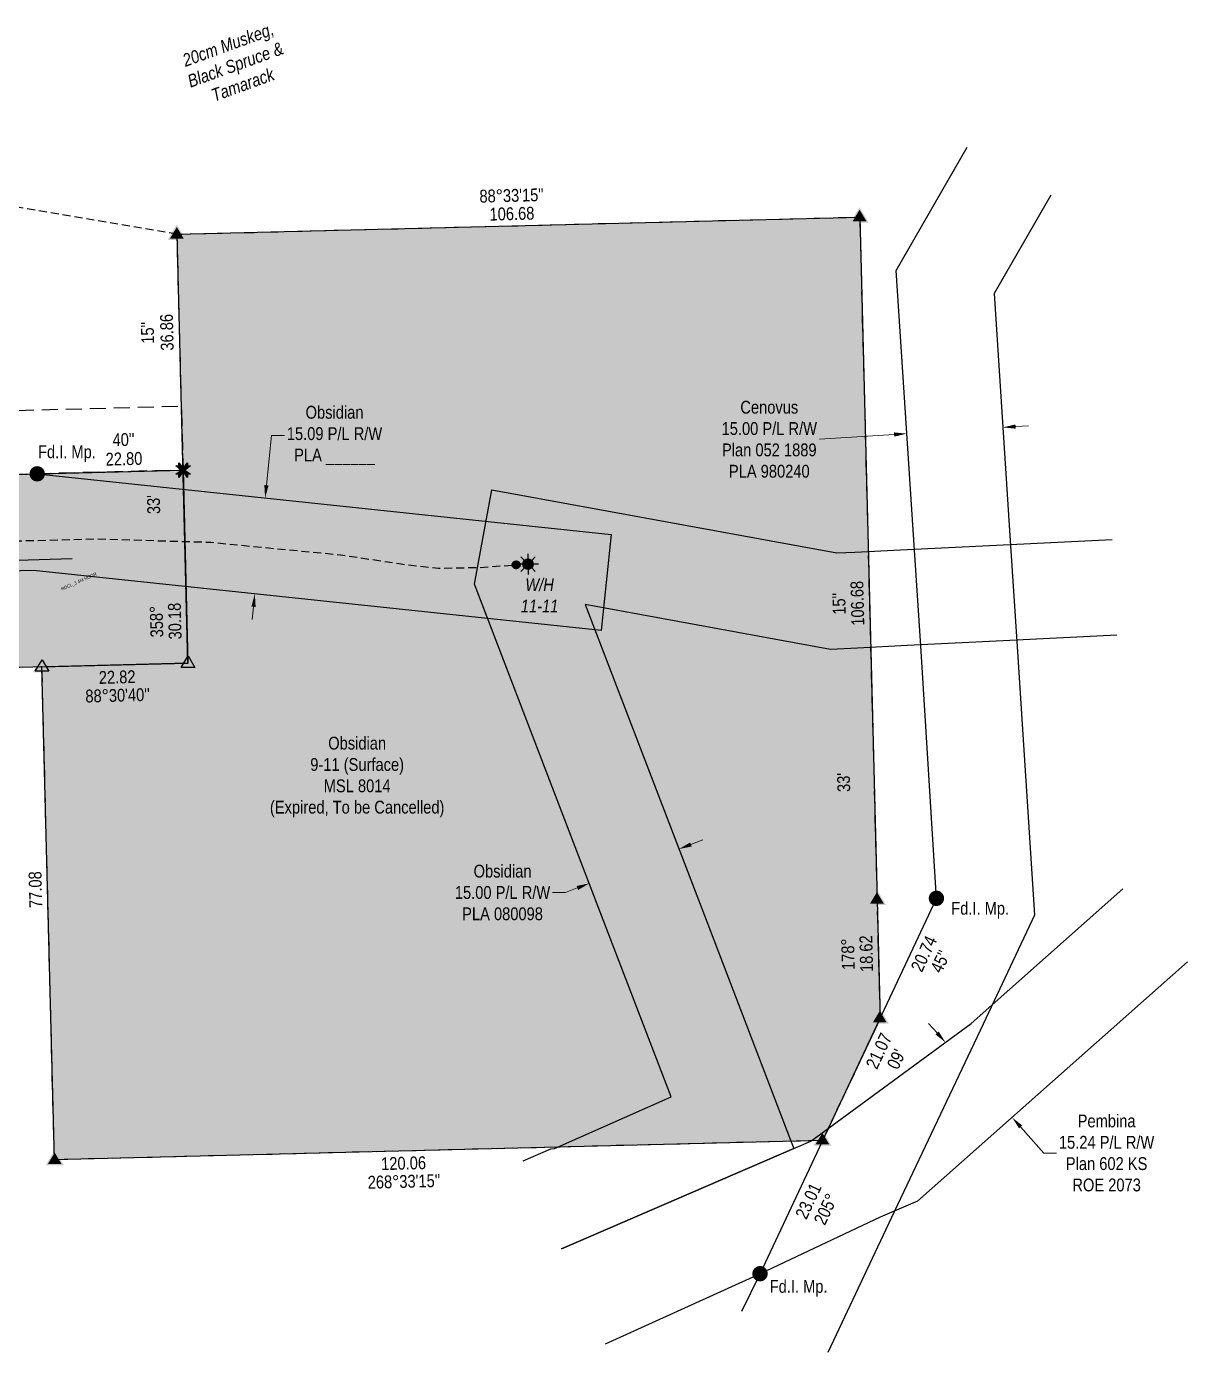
# Model space of a CAD drawing. Extents: x 615946 to 620082, y 5887661 to 5890671.
# Drawn here: x 617751 to 618657, y 5887733 to 5888769 of the extents above; entities that cross this region are included whole.
import ezdxf
from ezdxf.enums import TextEntityAlignment as Align

# ---------------------------------------------------------------- set-up
doc = ezdxf.new("R2010")
doc.units = 0
doc.header["$LTSCALE"] = 5
doc.header["$PDMODE"] = 34
doc.header["$PDSIZE"] = 0.03
for name, pattern in [('foc-ACCESSROAD', [3.75, 2.5, -1.25]), ('foc-FLOWLINE', [3.75, 2.5, -1.25]), ('foc-TIELINE', [1.875, 1.25, -0.625]), ('UG_PIPE', [1.875, 1.25, -0.625])]:
    doc.linetypes.add(name, pattern=pattern)
doc.layers.get('Defpoints').update_dxf_attribs({"color": 9})
for name, color, linetype in [('AS-PIPE-UG', 44, 'UG_PIPE'), ('AS-POWER', 104, 'foc-POWER'), ('AS-ROADS', 254, 'Continuous'), ('AS-SYMBOL', 7, 'Continuous'), ('C-RW', 13, 'Continuous'), ('C-WS', 13, 'foc-ACCESSROAD'), ('C-WS-S', 8, 'Continuous'), ('F-EZE', 190, 'foc-FLOWLINE'), ('F-RW', 190, 'Continuous'), ('L-BD', 7, 'Continuous'), ('L-MON', 1, 'Continuous'), ('L-TIE', 7, 'foc-TIELINE'), ('P-PROPOSED', 10, 'Continuous'), ('P-PROPOSED-H', 21, 'Continuous'), ('T-BUSH-T', 110, 'Continuous')]:
    doc.layers.add(name, color=color, linetype=linetype)
for name, color, linetype, lineweight in [('C-RW-T', 13, 'Continuous', 9), ('C-WS-T', 13, 'Continuous', 9), ('F-RW-T', 190, 'Continuous', 9)]:
    doc.layers.add(name, color=color, linetype=linetype, lineweight=lineweight)
doc.styles.add('80CG', font='ARIALN.TTF', dxfattribs={"height": 10})
doc.styles.add('80L', font='ARIALN.TTF', dxfattribs={"height": 10})
doc.styles.add('80LS', font='ARIALNI.TTF', dxfattribs={"height": 10})
doc.styles.add('DESCRIPTION', font='ARIALN.TTF', dxfattribs={"height": 2.5})
doc.styles.add('foc-LtypeFont', font='ARIALN.TTF', dxfattribs={"height": 7.35})
doc.styles.get("Standard").update_dxf_attribs({"font": 'ARIALN.TTF'})
doc.linetypes.add('foc-POWER', pattern='A,6,-1,["P",foc-LtypeFont,S=0.2,R=0,X=-0.625,Y=-0.75],-1.24,4', length=12.24)
doc.dimstyles.new('Compass 5 000', dxfattribs={"dimscale": 5, "dimtxt": 9, "dimasz": 2, "dimexe": 0.2, "dimexo": 0.0625, "dimgap": 0.5, "dimtad": 0, "dimtih": 1, "dimtoh": 1, "dimzin": 0, "dimdsep": 46, "dimtxsty": '80CG', "dimcen": 0.1, "dimse1": 1, "dimse2": 1, "dimclrd": 256, "dimclrt": 256, "dimaunit": 1, "dimadec": 4, "dimazin": 0, "dimtfac": 0.06, "dimtofl": 0, "dimtmove": 0, "dimatfit": 1, "dimfxl": 0.2, "dimtolj": 1, "dimtzin": 0, "dimlwd": -1, "dimarcsym": 0})

# ---------------------------------------------------------------- blocks, each defined once
blk = doc.blocks.new('GAS')
h = blk.add_hatch(color=255)
h.dxf.hatch_style = 1
edge = h.paths.add_edge_path()
edge.add_arc((0, 0), 0.9, 0, 360)
for p, q in [((-0.81, 0), (-1.62, 0)), ((-0.57, 0.57), (-1.14, 1.14)), ((0, 0.81), (0, 1.62)), ((0.57, 0.57), (1.14, 1.14)), ((1.62, 0), (0.81, 0)), ((-0.57, -0.57), (-1.14, -1.14)), ((0, -0.81), (0, -1.62)), ((1.14, -1.14), (0.57, -0.57))]:
    blk.add_line(p, q)
blk.add_circle((0, 0), 0.8)
blk = doc.blocks.new('RISER')
h = blk.add_hatch(color=255)
h.dxf.hatch_style = 1
edge = h.paths.add_edge_path()
edge.add_arc((0, 0), 0.7, 0, 360)
blk.add_hatch(color=13).paths.add_polyline_path([(0.58, -0.15), (-0.58, -0.15, 0.774597)])
at = {"color": 13}
blk.add_line((-0.58, -0.15), (0.58, -0.15), dxfattribs=at)
blk.add_circle((0, 0), 0.6, dxfattribs=at)
blk = doc.blocks.new('*D484')
at = {"layer": 'C-RW-T', "transparency": 16777216}
for p, q in [((618269.7, 5888130.1), (618279, 5888133.7)), ((618171.7, 5888092.5), (618161.7, 5888092.5)), ((618181, 5888096.1), (618171.7, 5888092.5))]:
    blk.add_line(p, q, dxfattribs=at)
for points in [[(618269.1, 5888131.6), (618270.3, 5888128.5), (618260.4, 5888126.5)], [(618180.4, 5888097.6), (618181.6, 5888094.5), (618190.4, 5888099.7)]]:
    blk.add_solid(points, dxfattribs=at)
at = {"layer": 'Defpoints', "color": 0, "transparency": 16777216}
for p in [(618247.4, 5888160.2), (618177.4, 5888133.4), (618190.4, 5888099.7)]:
    blk.add_point(p, dxfattribs=at)
at = {"layer": 'C-RW-T', "transparency": 16777216, "insert": (618122.6, 5888092.5), "char_height": 10, "attachment_point": 5, "style": '80CG'}
blk.add_mtext('\\A1;Obsidian\\P15.00 P/L R/W\\PPLA 080098', dxfattribs=at)
blk = doc.blocks.new('*D485')
at = {"layer": 'Defpoints', "color": 0, "transparency": 16777216}
for p in [(618512.9, 5888462), (618437.9, 5888457.1), (618438.3, 5888451)]:
    blk.add_point(p, dxfattribs=at)
at = {"layer": 'F-RW-T', "transparency": 16777216}
for p, q in [((618428.3, 5888450.4), (618370, 5888446.6)), ((618523.3, 5888456.6), (618533.2, 5888457.2))]:
    blk.add_line(p, q, dxfattribs=at)
for points in [[(618428.2, 5888452), (618428.5, 5888448.7), (618438.3, 5888451)], [(618523.1, 5888458.2), (618523.4, 5888454.9), (618513.3, 5888455.9)]]:
    blk.add_solid(points, dxfattribs=at)
at = {"layer": 'F-RW-T', "transparency": 16777216, "insert": (618330.9, 5888446.6), "char_height": 10, "attachment_point": 5, "style": '80CG'}
blk.add_mtext('\\A1;Cenovus\\P15.00 P/L R/W\\PPlan 052 1889\\PPLA 980240', dxfattribs=at)
blk = doc.blocks.new('*D486')
at = {"layer": 'Defpoints', "color": 0, "transparency": 16777216}
for p in [(618470.8, 5887977.2), (618520.5, 5887916.8), (618522.7, 5887918.8)]:
    blk.add_point(p, dxfattribs=at)
at = {"layer": 'F-RW-T', "transparency": 16777216}
for p, q in [((618462, 5887982.8), (618455.3, 5887990.2)), ((618527.1, 5887909.4), (618545.2, 5887889)), ((618545.2, 5887889), (618555.2, 5887889))]:
    blk.add_line(p, q, dxfattribs=at)
for points in [[(618463.2, 5887983.9), (618460.7, 5887981.7), (618468.6, 5887975.3)], [(618528.4, 5887910.5), (618525.9, 5887908.3), (618520.5, 5887916.8)]]:
    blk.add_solid(points, dxfattribs=at)
at = {"layer": 'F-RW-T', "transparency": 16777216, "insert": (618594.3, 5887889), "char_height": 10, "attachment_point": 5, "style": '80CG'}
blk.add_mtext('\\A1;Pembina\\P15.24 P/L R/W\\PPlan 602 KS\\PROE 2073', dxfattribs=at)
blk = doc.blocks.new('TEMP')
h = blk.add_hatch(color=255)
h.dxf.hatch_style = 1
h.paths.add_polyline_path([(0, 0.25), (-0.67, 1.15), (-0.67, 0.67), (-1.15, 0.67), (-0.25, 0), (-1.15, -0.67), (-0.67, -0.67), (-0.67, -1.15), (0, -0.25), (0.67, -1.15), (0.67, -0.67), (1.15, -0.67), (0.25, 0), (1.15, 0.67), (0.67, 0.67), (0.67, 1.15)])
h.paths.add_polyline_path([(0.57, 0.85), (0.57, 0.57), (0.85, 0.57), (0.08, 0), (0.85, -0.57), (0.57, -0.57), (0.57, -0.85), (0, -0.08), (-0.57, -0.85), (-0.57, -0.57), (-0.85, -0.57), (-0.08, 0), (-0.85, 0.57), (-0.57, 0.57), (-0.57, 0.85), (0, 0.08)], flags=16)
h = blk.add_hatch(color=1)
h.dxf.hatch_style = 1
h.paths.add_polyline_path([(0, 0.08), (-0.57, 0.85), (-0.57, 0.57), (-0.85, 0.57), (-0.08, 0), (-0.85, -0.57), (-0.57, -0.57), (-0.57, -0.85), (0, -0.08), (0.57, -0.85), (0.57, -0.57), (0.85, -0.57), (0.08, 0), (0.85, 0.57), (0.57, 0.57), (0.57, 0.85)])
at = {"color": 1}
for p, q in [((-0.08, 0), (0.08, 0)), ((0, 0.08), (0, -0.08))]:
    blk.add_line(p, q, dxfattribs=at)
at = {"color": 255, "flags": 128}
blk.add_lwpolyline([(-0.25, 0), (-1.15, 0.67), (-0.67, 0.67), (-0.67, 1.15), (0, 0.25), (0.67, 1.15), (0.67, 0.67), (1.15, 0.67), (0.25, 0), (1.15, -0.67), (0.67, -0.67), (0.67, -1.15), (0, -0.25), (-0.67, -1.15), (-0.67, -0.67), (-1.15, -0.67)], close=True, dxfattribs=at)
at = {"color": 1, "flags": 128}
blk.add_lwpolyline([(-0.08, 0), (-0.85, 0.57), (-0.57, 0.57), (-0.57, 0.85), (0, 0.08), (0.57, 0.85), (0.57, 0.57), (0.85, 0.57), (0.08, 0), (0.85, -0.57), (0.57, -0.57), (0.57, -0.85), (0, -0.08), (-0.57, -0.85), (-0.57, -0.57), (-0.85, -0.57)], close=True, dxfattribs=at)
blk = doc.blocks.new('fdia')
at = {"color": 255, "const_width": 1}
blk.add_lwpolyline([(-0.5, 0, 1), (0.5, 0, 1)], format="xyb", close=True, dxfattribs=at)
blk = doc.blocks.new('Fdiaa')
blk.add_blockref('fdia', (0, 0))
blk = doc.blocks.new('fdib')
at = {"color": 1, "const_width": 1.6}
blk.add_lwpolyline([(-0.4, 0, 1), (0.4, 0, 1)], format="xyb", close=True, dxfattribs=at)
at = {"color": 1}
blk.add_circle((0, 0), 0.8, dxfattribs=at)
blk = doc.blocks.new('Fdibb')
blk.add_blockref('fdib', (0, 0))
blk = doc.blocks.new('fdicc')
for name in ['Fdibb', 'Fdiaa']:
    blk.add_blockref(name, (0, 0))
blk = doc.blocks.new('FDI')
blk.add_blockref('fdicc', (0, 0))
blk = doc.blocks.new('STRIA')
blk.add_hatch(color=255).paths.add_polyline_path([(-0.04, 1.52), (-1.47, -0.87), (1.39, -0.87)])
blk = doc.blocks.new('STRIAA')
blk.add_blockref('STRIA', (0, 0))
blk = doc.blocks.new('STRIB')
at = {"color": 1}
blk.add_solid([(-1.12, -0.67), (-0.04, 1.13), (1.04, -0.67)], dxfattribs=at)
blk = doc.blocks.new('STRIBB')
blk.add_blockref('STRIB', (0, 0))
blk = doc.blocks.new('STRICC')
for name in ['STRIAA', 'STRIBB']:
    blk.add_blockref(name, (0, 0))
blk = doc.blocks.new('fdspike')
blk.add_blockref('STRICC', (0, 0))
blk = doc.blocks.new('TRIA')
blk.add_hatch(color=255).paths.add_polyline_path([(-0.04, 1.52), (-1.47, -0.87), (1.39, -0.87)])
blk = doc.blocks.new('TRIAA')
blk.add_blockref('TRIA', (0, 0))
blk = doc.blocks.new('TRIB')
at = {"color": 1}
blk.add_lwpolyline([(-1.12, -0.67), (-0.04, 1.13), (1.04, -0.67)], close=True, dxfattribs=at)
blk = doc.blocks.new('TRIBB')
blk.add_blockref('TRIB', (0, 0))
blk = doc.blocks.new('TRICC')
for name in ['TRIAA', 'TRIBB']:
    blk.add_blockref(name, (0, 0))
blk = doc.blocks.new('plspike')
blk.add_blockref('TRICC', (0, 0))
blk = doc.blocks.new('*D493')
at = {"layer": 'C-RW-T', "transparency": 16777216}
for p, q in [((617938.2, 5888410.7), (617942.3, 5888449.6)), ((617942.3, 5888449.6), (617952.3, 5888449.6)), ((617928.2, 5888315.8), (617927.1, 5888305.9))]:
    blk.add_line(p, q, dxfattribs=at)
for points in [[(617936.6, 5888410.9), (617939.9, 5888410.5), (617937.2, 5888400.8)], [(617926.5, 5888316), (617929.8, 5888315.6), (617929.2, 5888325.8)]]:
    blk.add_solid(points, dxfattribs=at)
at = {"layer": 'Defpoints', "color": 0, "transparency": 16777216}
for p in [(617927.7, 5888401.8), (617937.2, 5888400.8), (617919.7, 5888326.8)]:
    blk.add_point(p, dxfattribs=at)
at = {"layer": 'C-RW-T', "transparency": 16777216, "insert": (617991.4, 5888449.6), "char_height": 10, "attachment_point": 5, "style": '80CG'}
blk.add_mtext('\\A1;Obsidian\\P15.09 P/L R/W\\PPLA ______', dxfattribs=at)

msp = doc.modelspace()

# ---------------------------------------------------------------- hatches: boundary and pattern name
at = {"layer": 'P-PROPOSED-H'}
h = msp.add_hatch(color=256, dxfattribs=at)
h.dxf.hatch_style = 1
h.paths.add_polyline_path([(618372.567, 5887898.824), (617772.667, 5887883.682), (617762.946, 5888268.825), (617876.967, 5888271.789), (617868.512, 5888606.773), (618401.551, 5888620.227), (618417.353, 5887994.16)])
h = msp.add_hatch(color=256, dxfattribs=at)
h.dxf.hatch_style = 1
h.paths.add_polyline_path([(617129.9, 5888252.371), (617274.059, 5888407.015), (617873.161, 5888422.587), (617876.967, 5888271.789)])

# ---------------------------------------------------------------- linework, layer by layer
at = {"layer": 'AS-PIPE-UG', "flags": 128}
msp.add_lwpolyline([(616017.519, 5888172.565), (616053.989, 5888214.875), (616067.064, 5888232.29), (616072.564, 5888245.545), (616089.964, 5888255.105), (616123.909, 5888266.035), (616139.404, 5888270.78), (616160.839, 5888277.135), (616199.009, 5888290.785), (616251.764, 5888303.445), (616292.904, 5888308.77), (616483.759, 5888327.255), (616751.734, 5888335.225), (616855.474, 5888339.805), (617188.579, 5888349.94), (617276.209, 5888353.11), (617554.179, 5888362.695), (617805.759, 5888368.78), (617894.814, 5888366.205), (617939.939, 5888361.75), (617996.054, 5888356.43), (618043.519, 5888349.205), (618072.484, 5888345.945), (618104.589, 5888346.525), (618133.279, 5888348.465)], dxfattribs=at)
at = {"layer": 'AS-POWER', "flags": 128}
msp.add_lwpolyline([(617207.976, 5888336.125), (617237.393, 5888336.888), (617786.629, 5888353.376)], dxfattribs=at)
at = {"layer": 'AS-ROADS', "const_width": 19.993, "flags": 128}
for points in [[(617045.555, 5888343.623), (617194.139, 5888313.825), (617308.194, 5888315.05), (617527.144, 5888322.175), (617778.499, 5888328.3), (617927.874, 5888334.095), (618008.609, 5888292.185), (618124.729, 5888260.545), (618178.204, 5888276.485), (618193.274, 5888326.98), (618172.559, 5888365.225), (618125.089, 5888377.645), (618051.269, 5888357.41), (617927.874, 5888334.095)], [(617778.499, 5888328.3), (617927.874, 5888334.095), (618051.269, 5888357.41)]]:
    msp.add_lwpolyline(points, dxfattribs=at)
at = {"layer": 'C-RW', "flags": 128}
msp.add_lwpolyline([(617201.979, 5888329.693), (617274.059, 5888407.015), (617759.219, 5888419.625), (618207.494, 5888372.115), (618199.545, 5888297.112), (617756.211, 5888344.098)], close=True, dxfattribs=at)
for points in [[(618138.758, 5887882.989), (618160.37, 5887892.325), (618163.086, 5887892.523), (618254.289, 5887932.887), (618197.352, 5888081.441), (618100.797, 5888333.356), (618114.288, 5888407.093), (618383.713, 5888357.795), (618397.59, 5888358.479), (618433.392, 5888360.275), (618508.398, 5888363.977), (618598.516, 5888368.418)], [(618602.208, 5888293.508), (618513.597, 5888289.153), (618438.601, 5888285.469), (618399.687, 5888283.556), (618378.639, 5888282.509), (618187.132, 5888317.555), (618276.88, 5888083.41), (618348.008, 5887897.828), (618350.032, 5887892.548), (618168.568, 5887814.13)]]:
    msp.add_lwpolyline(points, dxfattribs=at)
at = {"layer": 'C-WS', "flags": 128}
msp.add_lwpolyline([(618410.042, 5888283.817), (618417.353, 5887994.16), (618372.567, 5887898.824), (617772.667, 5887883.682), (617762.946, 5888268.822), (617129.9, 5888252.371), (617274.059, 5888407.015), (617873.161, 5888422.587), (617868.512, 5888606.773), (618401.551, 5888620.227), (618410.042, 5888283.817)], close=True, dxfattribs=at)
at = {"layer": 'F-EZE', "flags": 128}
msp.add_lwpolyline([(617400.408, 5888410.299), (617274.059, 5888407.015), (617321.826, 5888458.255), (617871.899, 5888472.553), (617873.161, 5888422.587), (617400.408, 5888410.299)], close=True, dxfattribs=at)
at = {"layer": 'F-RW', "flags": 128}
for points in [[(618309.562, 5887765.507), (618323.669, 5887794.735), (618461.429, 5888087.985), (618449.174, 5888285.172), (618444.265, 5888359.998), (618430.003, 5888578.448), (618485.318, 5888674.765)], [(618550.703, 5888637.215), (618506.483, 5888560.535), (618519.284, 5888363.4), (618524.185, 5888288.556), (618538.101, 5888074.78), (618497.857, 5887989.689), (618426.399, 5887838.618), (618376.531, 5887733.183)], [(618168.568, 5887814.13), (618350.032, 5887892.548), (618363.284, 5887898.275), (618488.464, 5887990.184), (618606.897, 5888095.338)], [(618657.447, 5888038.405), (618446.743, 5887851.411), (618417.611, 5887838.828), (618323.669, 5887794.735), (618202.656, 5887739.791)]]:
    msp.add_lwpolyline(points, dxfattribs=at)
at = {"layer": 'L-TIE'}
msp.add_line((617868.469, 5888606.76), (617515.854, 5888666.395), dxfattribs=at)
at = {"layer": 'P-PROPOSED', "transparency": 33554687, "flags": 128}
msp.add_lwpolyline([(617129.9, 5888252.371), (617274.059, 5888407.015), (617873.161, 5888422.587), (617876.967, 5888271.789)], close=True, dxfattribs=at)

# ---------------------------------------------------------------- block references
at = {"layer": 'AS-SYMBOL', "xscale": 4.99821265, "yscale": 4.99821265, "zscale": 4.99821265}
msp.add_blockref('RISER', (618133.239, 5888348.495), dxfattribs=at)
at = {"layer": 'C-WS-S', "xscale": 4.99821265, "yscale": 4.99821265, "zscale": 4.99821265}
msp.add_blockref('GAS', (618142.504, 5888349.095), dxfattribs=at)
at = {"layer": 'L-MON', "xscale": 4.99821265, "yscale": 4.99821265, "zscale": 4.99821265}
for name, p in [('fdspike', (618401.594, 5888620.24)), ('fdspike', (617868.469, 5888606.76)), ('TEMP', (617873.161, 5888422.587)), ('plspike', (617763.189, 5888268.79)), ('plspike', (617877.219, 5888271.755)), ('fdspike', (618415.139, 5888087.2)), ('fdspike', (618417.344, 5887994.395)), ('fdspike', (618372.579, 5887899.06)), ('fdspike', (617773.104, 5887883.665))]:
    msp.add_blockref(name, p, dxfattribs=at)

# ---------------------------------------------------------------- texts
at = {"layer": 'AS-ROADS', "style": 'DESCRIPTION'}
msp.add_text('RDCL_3 4M HGGR', height=2.5, rotation=23.999999, dxfattribs=at).set_placement((617778.499, 5888328.3))
at = {"layer": 'C-WS-T', "char_height": 10, "attachment_point": 5, "style": '80CG'}
for s, insert, width in [('\\A1;{\\fArial Narrow|b0|i1|c0|p34;W/H 11-11}', (618151.546, 5888324.667), 22.73302), ('\\A1;Obsidian\\P9-11 (Surface)\\PMSL 8014\\P(Expired, To be Cancelled)', (618009.074, 5888182.716), 135.66617)]:
    msp.add_mtext(s, dxfattribs=dict(at, insert=insert, width=width))
at = {"layer": 'L-BD'}
for s, p in [('88°33\'15"', (618129.58, 5888637.112)), ('106.68', (618129.939, 5888622.871))]:
    msp.add_text(s, height=9.9964, rotation=1.4458, dxfattribs=at).set_placement(p, align=Align.MIDDLE_CENTER)
at = {"layer": 'L-BD', "style": '80L'}
for s, height, rotation, p in [('36.86', 9.9964, 91.4458, (617860.445, 5888530.192)), ("15''", 9.9964, 91.4458, (617845.455, 5888529.814)), ("40''", 9.9964, 1.4889, (617826.629, 5888446.377)), ('22.80', 9.9964, 1.4889, (617827.019, 5888431.387)), ("33'", 9.9964, 91.4458, (617850.092, 5888395.632)), ("15''", 9.9964, 91.4458, (618385.428, 5888318.096)), ('106.68', 9.9964, 91.4458, (618399.668, 5888318.455)), ('358°', 9.9964, 91.4458, (617852.4, 5888304.188)), ('30.18', 9.9964, 91.4458, (617866.64, 5888304.547)), ('22.82', 9.9964, 1.4904, (617821.656, 5888260.851)), ("88°30'40''", 9.9964, 1.4904, (617822.026, 5888246.611)), ("33'", 9.9964, 91.4458, (618388.95, 5888178.548)), ('77.08', 9.9964, 91.4458, (617757.838, 5888094.798)), ('18.62', 9.9964, 91.4458, (618406.577, 5888044.72)), ('20.74', 9.9964, 64.8373, (618451.583, 5888044.691)), ('178°', 9.9964, 91.4458, (618392.337, 5888044.361)), ("45''", 9.9964, 64.8373, (618464.476, 5888038.634)), ('21.07', 9.9964, 64.8373, (618416.458, 5887968.746)), ("09'", 9.9964, 64.8373, (618430.03, 5887962.37)), ('120.06', 9.9964, 1.4458, (618045.318, 5887881.064)), ("268°33'15''", 9.99643, 1.4458, (618045.678, 5887866.824)), ('23.01', 9.9964, 64.8373, (618361.423, 5887851.592)), ('205°', 9.9964, 64.8373, (618374.995, 5887845.217))]:
    msp.add_text(s, height=height, rotation=rotation, dxfattribs=at).set_placement(p, align=Align.MIDDLE)
at = {"layer": 'T-BUSH-T', "insert": (617906.61, 5888759.66), "char_height": 9.99643, "width": 78.21664, "attachment_point": 2, "rotation": 20, "style": '80LS'}
msp.add_mtext('20cm Muskeg, Black Spruce & Tamarack', dxfattribs=at)

# ---------------------------------------------------------------- dimensions: what is measured, and where the dimension line sits
at = {"layer": 'C-RW-T'}
dim = msp.add_linear_dim(base=(617937.172, 5888400.765), p1=(617919.719, 5888326.769), p2=(617927.668, 5888401.772), angle=83.950146, text='Obsidian\\P15.09 P/L R/W\\PPLA ______', dimstyle='Compass 5 000', dxfattribs=at)
dim.commit()
dim.dimension.update_dxf_attribs({"geometry": '*D493', "text_midpoint": (617991.432, 5888449.585), "dimtype": 161})
dim = msp.add_aligned_dim(p1=(618247.429, 5888160.246), p2=(618177.431, 5888133.417), distance=36.146, text='Obsidian\\P15.00 P/L R/W\\PPLA 080098', dimstyle='Compass 5 000', dxfattribs=at)
dim.commit()
dim.dimension.update_dxf_attribs({"geometry": '*D484', "text_midpoint": (618122.606, 5888092.507)})
at = {"layer": 'F-RW-T'}
for base, p1, p2, angle, text, picture, middle in [((618438.323, 5888451.011), (618512.88, 5888462.028), (618437.923, 5888457.135), 183.735363, 'Cenovus\\P15.00 P/L R/W\\PPlan 052 1889\\PPLA 980240', '*D485', (618330.947, 5888446.552)), ((618520.475, 5887916.846), (618470.817, 5887977.227), (618522.672, 5887918.796), 311.588199, 'Pembina\\P15.24 P/L R/W\\PPlan 602 KS\\PROE 2073', '*D486', (618594.27, 5887889.005))]:
    dim = msp.add_linear_dim(base=base, p1=p1, p2=p2, angle=angle, text=text, dimstyle='Compass 5 000', dxfattribs=at)
    dim.commit()
    dim.dimension.update_dxf_attribs({"geometry": picture, "text_midpoint": middle, "dimtype": 161})

# ---------------------------------------------------------------- next in the draw order: texts
at = {"layer": 'L-MON', "char_height": 9.9847, "attachment_point": 1, "style": '80L', "bg_fill": 3, "box_fill_scale": 1.15, "bg_fill_color": 256, "bg_fill_true_color": 256, "bg_fill_transparency": 0}
for insert in [(617759.866, 5888441.836), (618473.002, 5888085.22), (618331.222, 5887789.799)]:
    msp.add_mtext_dynamic_manual_height_columns('Fd.I. Mp.', width=44.27712, gutter_width=50, heights=[0], dxfattribs=dict(at, insert=insert))

# ---------------------------------------------------------------- next in the draw order: linework, layer by layer
at = {"layer": 'P-PROPOSED', "transparency": 33554687, "flags": 128}
msp.add_lwpolyline([(618372.567, 5887898.824), (617772.667, 5887883.682), (617762.946, 5888268.825), (617876.967, 5888271.789), (617868.512, 5888606.773), (618401.551, 5888620.227), (618417.353, 5887994.16)], close=True, dxfattribs=at)

# ---------------------------------------------------------------- next in the draw order: block references
at = {"layer": 'L-MON', "xscale": 4.99821265, "yscale": 4.99821265, "zscale": 4.99821265}
for p in [(617759.219, 5888419.625), (618461.429, 5888087.985), (618323.669, 5887794.735)]:
    msp.add_blockref('FDI', p, dxfattribs=at)

doc.saveas('drawing.dxf')
